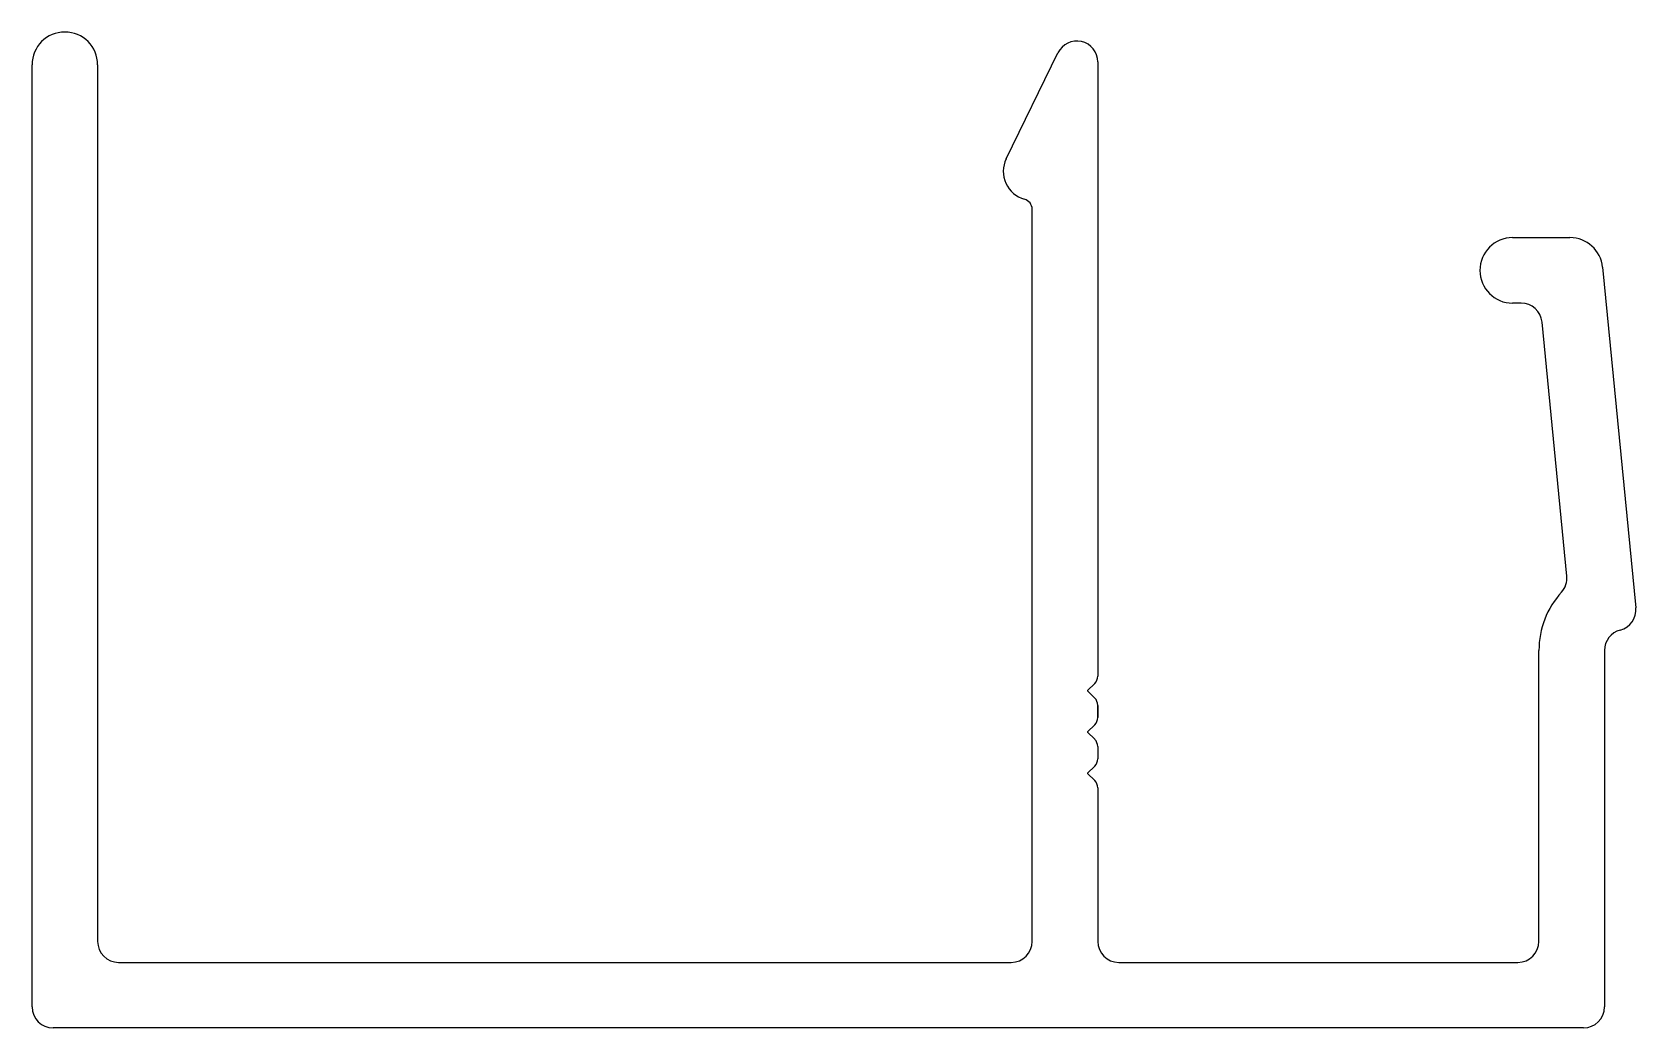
# Model space of a CAD drawing. Extents: x -19.1 to 19.8, y 0.5 to 24.6.
import ezdxf

# ---------------------------------------------------------------- set-up
doc = ezdxf.new("R2010")
doc.units = 0
doc.layers.add('1', color=7, linetype='CONTINUOUS')

msp = doc.modelspace()

# ---------------------------------------------------------------- linework, layer by layer
at = {"layer": '1', "color": 7, "linetype": 'CONTINUOUS'}
for p, q in [((4.532, 21.537), (5.783, 24.105)), ((-19.057, 0.992), (-19.057, 23.814)), ((-17.47, 23.814), (-17.47, 2.58)), ((6.748, 23.883), (6.748, 9.005)), ((5.16, 2.58), (5.16, 20.313)), ((16.795, 19.629), (18.181, 19.629)), ((18.971, 18.912), (19.777, 10.661)), ((17, 18.041), (16.795, 18.041)), ((18.107, 11.431), (17.506, 17.582)), ((17.43, 2.58), (17.43, 9.628)), ((19.018, 9.628), (19.018, 0.992)), ((6.748, 9.005), (6.748, 9.005)), ((6.748, 9.005), (6.748, 9.005)), ((6.674, 8.828), (6.503, 8.657)), ((6.503, 8.646), (6.674, 8.475)), ((6.748, 8.298), (6.748, 8.005)), ((6.748, 8.005), (6.748, 8.298)), ((6.748, 8.298), (6.748, 8.005)), ((6.748, 8.005), (6.748, 8.298)), ((6.748, 8.298), (6.748, 8.005)), ((6.674, 7.828), (6.503, 7.657)), ((6.503, 7.646), (6.674, 7.475)), ((6.748, 7.298), (6.748, 7.005)), ((6.674, 6.828), (6.503, 6.657)), ((6.503, 6.646), (6.674, 6.475)), ((6.748, 6.298), (6.748, 6.298)), ((6.748, 6.298), (6.748, 2.58)), ((-16.962, 2.072), (4.652, 2.072)), ((7.256, 2.072), (16.922, 2.072)), ((18.51, 0.484), (-18.549, 0.484))]:
    msp.add_line(p, q, dxfattribs=at)
for centre, radius, start, end in [((-18.264, 23.814), 0.794, 0, 180), ((6.24, 23.883), 0.508, 0, 154.0377), ((5.16, 21.231), 0.699, 154.0377, 254.534), ((4.906, 20.313), 0.254, 0, 74.534), ((16.795, 18.835), 0.794, 90, 270), ((18.181, 18.835), 0.794, 5.5831, 90), ((17, 17.533), 0.508, 5.5831, 90), ((17.601, 11.382), 0.508, 317.6572, 5.5834), ((19.526, 9.628), 2.095, 137.6573, 180.0001), ((19.272, 10.612), 0.508, 284.4774, 5.5831), ((19.526, 9.628), 0.508, 104.4774, 180), ((6.498, 9.005), 0.25, 315, 360), ((6.509, 8.651), 0.008, 135, 225), ((6.498, 8.298), 0.25, 0, 45), ((6.498, 8.005), 0.25, 315, 360), ((6.509, 7.651), 0.008, 135, 225), ((6.498, 7.298), 0.25, 360, 45), ((6.498, 7.005), 0.25, 315, 360), ((6.509, 6.651), 0.008, 135, 225), ((6.498, 6.298), 0.25, 0, 45), ((-16.962, 2.58), 0.508, 180, 270), ((4.652, 2.58), 0.508, 270, 360), ((7.256, 2.58), 0.508, 180, 270), ((16.922, 2.58), 0.508, 270, 360), ((-18.549, 0.992), 0.508, 180, 270), ((18.51, 0.992), 0.508, 270, 360)]:
    msp.add_arc(centre, radius, start, end, dxfattribs=at)

doc.saveas('drawing.dxf')
